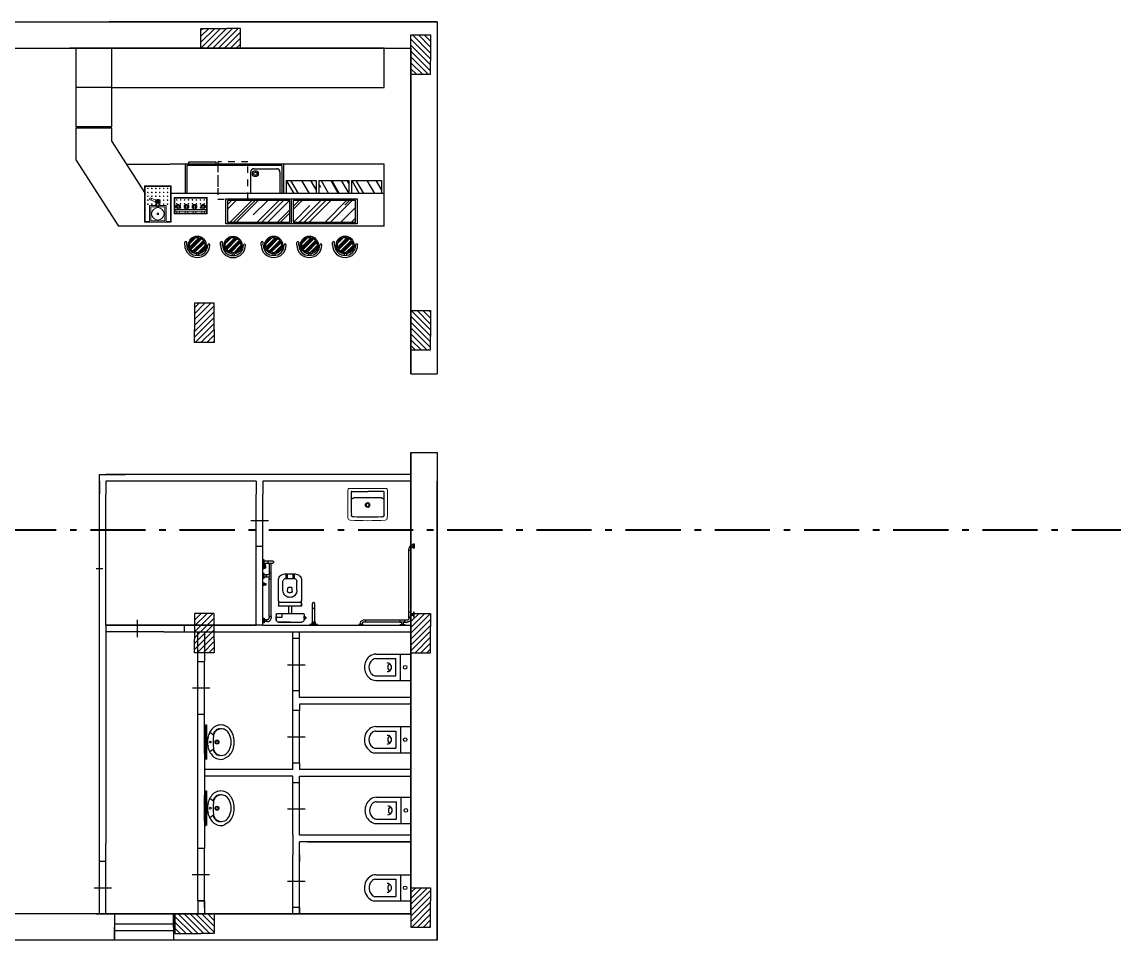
# Model space of a CAD drawing. Header units: millimetres. Extents: x 114 to 1075, y 58 to 426.
# Drawn here: x 560.37 to 577.02, y 200.17 to 214.17 of the extents above; entities that cross this region are included whole.
import ezdxf

# ---------------------------------------------------------------- set-up
doc = ezdxf.new("R2010")
doc.units = ezdxf.units.MM
for name, pattern in [('ACAD_ISO10W100', [18, 12, -3, 0, -3]), ('HIDDEN', [0.375, 0.25, -0.125]), ('R1', [0.1875, 0.125, -0.0625])]:
    doc.linetypes.add(name, pattern=pattern)
doc.layers.add('ARREDI attrezzature - furniture', color=175, linetype='Continuous', lineweight=9)
for name, color, linetype in [('arredii', 80, 'Continuous'), ('infissi', 7, 'Continuous'), ('mura', 7, 'Continuous'), ('pilastri', 1, 'Continuous'), ('quote', 4, 'Continuous'), ('SANITARI', 175, 'Continuous'), ('Travi', 7, 'Continuous')]:
    doc.layers.add(name, color=color, linetype=linetype)

# ---------------------------------------------------------------- blocks, each defined once
blk = doc.blocks.new('pilastro 2')
at = {"layer": 'pilastri'}
h = blk.add_hatch(dxfattribs=at)
h.set_pattern_fill('ANSI31', color=256, scale=0.02)
h.paths.add_polyline_path([(14.581, -0.559), (14.581, -0.359), (14.281, -0.359), (14.281, -0.559), (14.281, -0.959), (14.581, -0.959)])
for p, q in [((14.281, -0.559), (14.281, -0.359)), ((14.281, -0.359), (14.581, -0.359)), ((14.581, -0.359), (14.581, -0.559)), ((14.281, -0.559), (14.281, -0.959)), ((14.581, -0.959), (14.581, -0.559)), ((14.281, -0.959), (14.581, -0.959))]:
    blk.add_line(p, q, dxfattribs=at)
blk = doc.blocks.new('Iryda 1')
at = {"layer": 'SANITARI', "color": 8, "linetype": 'Continuous'}
for p, q in [((-160, 248), (-162, 248)), ((-143, 208), (-143, -208)), ((-162, -248), (-160, -248))]:
    blk.add_line(p, q, dxfattribs=at)
at = {"layer": 'SANITARI', "color": 8, "lineweight": 0}
for points in [[(0, 289, 0.145511), (-24, 300, 0.01175), (-449, 299, 0.483059), (-480, 269, 0.036873), (-480, -269, -0.458328)], [(0, 289), (0, -289, -0.140898), (-24, -300, -0.010456), (-450, -300, -0.460441), (-480, -269, -1.106284)]]:
    blk.add_lwpolyline(points, format="xyb", dxfattribs=at)
at = {"layer": 'SANITARI', "color": 8, "linetype": 'Continuous'}
blk.add_circle((-250, 0), 23, dxfattribs=at)
for centre, radius, start, end in [((3160, 0), 3598, 176.5819, 183.4181), ((-250, 0), 35, 359.8471, 0.1529)]:
    blk.add_arc(centre, radius, start, end, dxfattribs=at)
for points, start_tangent, end_tangent in [([(-405, 248), (-411, 248), (-417, 246), (-421, 243), (-425, 240), (-428, 236), (-430, 230), (-431, 224)], (-0.999818, -0.019087), (-0.062731, -0.99803)), ([(-431, 214), (-431, 218), (-431, 221), (-431, 224)], (0.059689, 0.998217), (0.062344, 0.998055)), ([(-395, 249), (-398, 249), (-402, 249), (-405, 248)], (-0.999846, -0.01756), (-0.999826, -0.018676)), ([(-395, 249), (-276, 250)], (0.999846, 0.017527), (0.999991, 0.004246)), ([(-276, 250), (-190, 250)], (0.999991, 0.004245), (0.999986, -0.005272)), ([(-190, 250), (-154, 250)], (0.999986, -0.005272), (0.999957, -0.009254)), ([(-160, 248), (-160, 247), (-160, 245), (-160, 243)], (0.215102, -0.976592), (0.081396, -0.996682)), ([(-149, 232), (-152, 237), (-156, 240), (-160, 243)], (-0.520148, 0.854076), (-0.836011, 0.548713)), ([(-154, 250), (-150, 250), (-146, 250), (-142, 250)], (0.999957, -0.009248), (0.999943, -0.010658)), ([(-143, 208), (-143, 215), (-144, 221), (-146, 227), (-149, 232)], (0.000017, 1), (-0.520046, 0.854138)), ([(-142, 250), (-141, 250), (-140, 250)], (0.99997, -0.007721), (0.999969, -0.00788)), ([(-140, 250), (-121, 251), (-63, 253)], (0.99823, 0.059464), (0.999905, 0.013806)), ([(-63, 253), (-60, 252), (-58, 252), (-56, 252), (-54, 251), (-53, 250), (-51, 250), (-50, 249), (-49, 249), (-48, 248), (-48, 247), (-47, 247), (-46, 246), (-46, 245), (-45, 245), (-45, 244), (-44, 243), (-44, 242), (-43, 241), (-43, 240), (-43, 239), (-43, 237)], (0.995704, -0.092592), (0.113209, -0.993571)), ([(-43, 237), (-43, 164), (-43, 85), (-43, 0)], (0.000671, -1), (0.000892, -1)), ([(-285, 0), (-284, 8), (-282, 15), (-278, 21), (-272, 27), (-266, 30), (-259, 33), (-251, 34), (-243, 33), (-235, 30), (-228, 26), (-223, 20), (-218, 14), (-216, 7), (-215, 0)], (0, 1), (0.003178, -0.999995)), ([(-285, 0), (-284, -8), (-282, -15), (-278, -21), (-272, -27), (-266, -30), (-259, -33), (-251, -34), (-243, -33), (-235, -30), (-228, -26), (-223, -20), (-218, -14), (-216, -7), (-215, 0)], (0, -1), (0.003178, 0.999995)), ([(-43, -237), (-43, -164), (-43, -85), (-43, 0)], (0.000671, 1), (0.000892, 1)), ([(-431, -214), (-431, -218), (-431, -221), (-431, -224)], (0.059689, -0.998217), (0.062344, -0.998055)), ([(-431, -224), (-430, -230), (-428, -236), (-425, -240), (-421, -243), (-417, -246), (-411, -248), (-405, -248)], (0.062731, -0.99803), (0.999818, -0.019087)), ([(-405, -248), (-402, -249), (-398, -249), (-395, -249)], (0.999826, -0.018676), (0.999846, -0.01756)), ([(-276, -250), (-395, -249)], (-0.999991, 0.004246), (-0.999846, 0.017527)), ([(-190, -250), (-276, -250)], (-0.999986, -0.005272), (-0.999991, 0.004245)), ([(-154, -250), (-190, -250)], (-0.999957, -0.009254), (-0.999986, -0.005272)), ([(-162, -248), (-142, -250)], (0.996621, -0.082141), (0.997505, -0.07059)), ([(-160, -243), (-156, -240), (-152, -237), (-149, -232)], (0.836011, 0.548713), (0.520148, 0.854076)), ([(-160, -243), (-160, -245), (-160, -247), (-160, -248)], (-0.081396, -0.996682), (-0.215102, -0.976592)), ([(-140, -250), (-160, -248)], (-0.997612, 0.069064), (-0.996739, 0.080691)), ([(-142, -250), (-146, -250), (-150, -250), (-154, -250)], (-0.999943, -0.010658), (-0.999957, -0.009248)), ([(-149, -232), (-146, -227), (-144, -221), (-143, -215), (-143, -208)], (0.520046, 0.854138), (-0.000017, 1)), ([(-140, -250), (-141, -250), (-142, -250)], (-0.999969, -0.00788), (-0.99997, -0.007721)), ([(-63, -253), (-82, -252), (-140, -250)], (-0.999905, 0.013806), (-0.99823, 0.059464)), ([(-43, -237), (-43, -239), (-43, -240), (-43, -241), (-44, -242), (-44, -243), (-45, -244), (-45, -245), (-46, -245), (-46, -246), (-47, -247), (-48, -247), (-48, -248), (-49, -249), (-50, -249), (-51, -250), (-53, -250), (-54, -251), (-56, -252), (-58, -252), (-60, -252), (-63, -253)], (-0.113209, -0.993571), (-0.995704, -0.092592))]:
    blk.add_spline(points, degree=3, dxfattribs=dict(at, start_tangent=start_tangent, end_tangent=end_tangent))
blk = doc.blocks.new('ewfw32')
at = {"color": 8}
for p, q in [((13, 36), (0, 36)), ((0, 36), (0, -36)), ((13, -36), (13, 36)), ((61, 15), (14, 15)), ((48, 15), (48, -15)), ((61, 15), (72, 14)), ((72, 14), (82, 12)), ((82, 12), (92, 8)), ((92, 8), (101, 2)), ((101, 2), (108, -5)), ((201, 0), (198, -6)), ((204, 6), (201, 0)), ((209, 11), (204, 6)), ((214, 16), (209, 11)), ((220, 19), (214, 16)), ((226, 22), (220, 19)), ((233, 24), (226, 22)), ((240, 24), (233, 24)), ((234, 24), (582, 24)), ((240, 24), (236, 24)), ((411, 24), (240, 24)), ((411, 24), (251, 24)), ((590, 23), (582, 24)), ((597, 21), (590, 23)), ((604, 18), (597, 21)), ((610, 14), (604, 18)), ((615, 9), (610, 14)), ((620, 2), (615, 9)), ((623, -5), (620, 2)), ((710, 57), (710, 72)), ((710, 72), (826, 72)), ((826, 57), (710, 57)), ((736, 57), (801, 57)), ((736, 48), (736, 57)), ((801, 48), (736, 48)), ((742, 38), (745, 38)), ((742, 29), (742, 38)), ((745, 29), (742, 29)), ((745, 48), (752, 48)), ((745, 17), (745, 48)), ((745, 38), (745, 29)), ((752, 17), (745, 17)), ((752, 48), (752, 17)), ((752, 48), (752, -188)), ((752, 17), (785, 17)), ((755, 17), (755, 48)), ((782, 17), (782, 48)), ((792, 48), (785, 48)), ((785, 48), (785, 17)), ((785, 48), (785, -188)), ((785, 17), (792, 17)), ((792, 17), (792, 48)), ((795, 38), (792, 38)), ((792, 38), (792, 29)), ((792, 29), (795, 29)), ((795, 29), (795, 38)), ((801, 57), (801, 48)), ((826, 72), (826, 57)), ((0, -36), (13, -36)), ((14, -15), (61, -15)), ((61, -15), (66, -16)), ((66, -16), (71, -17)), ((71, -17), (75, -19)), ((75, -19), (80, -22)), ((80, -22), (83, -25)), ((83, -25), (86, -29)), ((86, -29), (88, -33)), ((88, -33), (90, -38)), ((90, -38), (90, -42)), ((90, -64), (90, -42)), ((123, -64), (90, -64)), ((90, -64), (90, -666)), ((108, -5), (115, -13)), ((115, -13), (119, -23)), ((119, -23), (122, -32)), ((122, -32), (123, -42)), ((123, -64), (123, -42)), ((123, -64), (123, -851)), ((198, -6), (196, -13)), ((196, -13), (196, -19)), ((196, -66), (196, -14)), ((196, -19), (196, -16)), ((196, -16), (196, -58)), ((196, -93), (196, -19)), ((196, -50), (290, -50)), ((196, -58), (196, -61)), ((196, -93), (196, -95)), ((196, -95), (196, -96)), ((196, -96), (197, -98)), ((197, -98), (198, -99)), ((198, -99), (199, -100)), ((199, -100), (200, -101)), ((200, -101), (202, -102)), ((202, -102), (203, -103)), ((203, -103), (205, -103)), ((205, -103), (206, -103)), ((615, -102), (206, -103)), ((290, -50), (290, -99)), ((384, -218), (384, -103)), ((432, -218), (432, -103)), ((615, -102), (617, -102)), ((617, -102), (618, -102)), ((618, -102), (620, -102)), ((620, -102), (621, -101)), ((621, -101), (623, -100)), ((625, -12), (623, -5)), ((623, -100), (624, -99)), ((624, -97), (625, -96)), ((624, -99), (624, -97)), ((626, -19), (625, -12)), ((625, -94), (626, -93)), ((625, -96), (625, -94)), ((626, -93), (626, -15)), ((626, -15), (626, -70)), ((635, -15), (626, -15)), ((626, -66), (626, -19)), ((626, -70), (635, -70)), ((635, -70), (635, -15)), ((635, -32), (635, -52)), ((648, -32), (635, -32)), ((635, -52), (648, -52)), ((648, -52), (648, -32)), ((232, -220), (232, -221)), ((233, -220), (232, -220)), ((232, -221), (232, -222)), ((232, -222), (232, -223)), ((232, -304), (232, -223)), ((232, -264), (232, -223)), ((234, -300), (232, -307)), ((232, -304), (232, -614)), ((232, -307), (232, -313)), ((234, -219), (233, -220)), ((234, -218), (234, -219)), ((235, -218), (234, -218)), ((237, -294), (234, -300)), ((236, -218), (235, -218)), ((237, -218), (236, -218)), ((579, -218), (237, -218)), ((241, -288), (237, -294)), ((245, -284), (241, -288)), ((251, -280), (245, -284)), ((257, -277), (251, -280)), ((264, -275), (257, -277)), ((270, -275), (264, -275)), ((546, -275), (270, -275)), ((553, -275), (546, -275)), ((559, -277), (553, -275)), ((565, -280), (559, -277)), ((571, -284), (565, -280)), ((576, -288), (571, -284)), ((580, -294), (576, -288)), ((580, -218), (579, -218)), ((581, -218), (580, -218)), ((582, -300), (580, -294)), ((582, -218), (581, -218)), ((583, -219), (582, -218)), ((584, -307), (582, -300)), ((583, -220), (583, -219)), ((584, -220), (583, -220)), ((584, -221), (584, -220)), ((585, -222), (584, -221)), ((585, -313), (584, -307)), ((585, -223), (585, -222)), ((585, -223), (585, -304)), ((585, -264), (585, -223)), ((585, -614), (585, -304)), ((752, -188), (752, -259)), ((752, -188), (785, -188)), ((752, -262), (752, -259)), ((753, -265), (752, -262)), ((754, -267), (753, -265)), ((756, -270), (754, -267)), ((758, -272), (756, -270)), ((760, -273), (758, -272)), ((763, -275), (760, -273)), ((765, -275), (763, -275)), ((768, -275), (765, -275)), ((771, -275), (768, -275)), ((774, -275), (771, -275)), ((776, -273), (774, -275)), ((779, -272), (776, -273)), ((781, -270), (779, -272)), ((782, -267), (781, -270)), ((784, -265), (782, -267)), ((785, -259), (784, -262)), ((784, -262), (784, -265)), ((785, -188), (785, -259)), ((303, -441), (302, -459)), ((302, -459), (302, -595)), ((308, -423), (303, -441)), ((316, -406), (308, -423)), ((327, -391), (316, -406)), ((340, -378), (327, -391)), ((355, -367), (340, -378)), ((372, -359), (355, -367)), ((390, -355), (372, -359)), ((374, -442), (373, -445)), ((373, -445), (373, -448)), ((373, -448), (377, -492)), ((373, -448), (373, -448)), ((375, -439), (374, -442)), ((376, -436), (375, -439)), ((378, -433), (376, -436)), ((377, -492), (377, -495)), ((377, -495), (378, -498)), ((381, -431), (378, -433)), ((378, -498), (380, -501)), ((383, -430), (381, -431)), ((386, -428), (383, -430)), ((389, -428), (386, -428)), ((392, -427), (389, -428)), ((408, -353), (390, -355)), ((392, -427), (424, -427)), ((427, -355), (408, -353)), ((424, -427), (424, -427)), ((427, -428), (424, -427)), ((445, -359), (427, -355)), ((430, -428), (427, -428)), ((433, -430), (430, -428)), ((436, -431), (433, -430)), ((438, -433), (436, -431)), ((437, -501), (438, -498)), ((440, -436), (438, -433)), ((438, -498), (439, -495)), ((439, -495), (440, -492)), ((442, -439), (440, -436)), ((443, -448), (440, -492)), ((440, -492), (440, -492)), ((443, -442), (442, -439)), ((443, -445), (443, -442)), ((443, -448), (443, -445)), ((461, -367), (445, -359)), ((477, -378), (461, -367)), ((490, -391), (477, -378)), ((500, -406), (490, -391)), ((508, -423), (500, -406)), ((513, -441), (508, -423)), ((515, -459), (513, -441)), ((515, -459), (515, -595)), ((0, -533), (0, -576)), ((14, -533), (0, -533)), ((0, -576), (14, -576)), ((0, -647), (13, -647)), ((0, -718), (0, -647)), ((0, -647), (13, -647)), ((13, -647), (13, -718)), ((13, -666), (90, -666)), ((14, -576), (14, -533)), ((14, -541), (14, -567)), ((38, -541), (14, -541)), ((14, -567), (38, -567)), ((38, -567), (38, -541)), ((48, -699), (48, -666)), ((90, -638), (123, -638)), ((90, -666), (102, -678)), ((123, -622), (123, -878)), ((123, -639), (123, -726)), ((232, -614), (233, -631)), ((233, -631), (237, -647)), ((237, -647), (244, -663)), ((244, -663), (254, -677)), ((302, -595), (302, -603)), ((302, -603), (305, -611)), ((305, -611), (308, -619)), ((308, -619), (313, -626)), ((313, -626), (319, -632)), ((319, -632), (326, -637)), ((326, -637), (334, -640)), ((334, -640), (342, -643)), ((342, -643), (350, -643)), ((345, -643), (471, -643)), ((345, -711), (345, -643)), ((365, -711), (365, -643)), ((380, -501), (382, -504)), ((382, -504), (384, -506)), ((384, -506), (387, -507)), ((387, -507), (390, -509)), ((390, -509), (393, -510)), ((393, -510), (396, -510)), ((396, -510), (396, -510)), ((396, -510), (420, -510)), ((420, -510), (424, -510)), ((424, -510), (427, -509)), ((427, -509), (430, -507)), ((430, -507), (432, -506)), ((432, -506), (435, -504)), ((435, -504), (437, -501)), ((452, -711), (452, -643)), ((466, -643), (475, -643)), ((471, -711), (471, -643)), ((475, -643), (483, -640)), ((483, -640), (490, -637)), ((490, -637), (497, -632)), ((497, -632), (503, -626)), ((503, -626), (508, -619)), ((508, -619), (512, -611)), ((512, -611), (514, -603)), ((514, -603), (515, -595)), ((562, -677), (572, -663)), ((572, -663), (579, -647)), ((579, -647), (583, -631)), ((583, -631), (585, -614)), ((0, -718), (13, -718)), ((13, -718), (0, -718)), ((0, -788), (0, -846)), ((17, -788), (0, -788)), ((90, -699), (13, -699)), ((17, -846), (17, -788)), ((17, -798), (17, -836)), ((33, -798), (17, -798)), ((33, -836), (33, -798)), ((90, -699), (102, -687)), ((90, -878), (90, -699)), ((90, -727), (123, -727)), ((254, -677), (266, -688)), ((266, -688), (280, -698)), ((280, -698), (295, -705)), ((295, -705), (311, -710)), ((311, -710), (328, -711)), ((328, -711), (488, -711)), ((488, -711), (505, -710)), ((505, -710), (521, -705)), ((521, -705), (536, -698)), ((536, -698), (550, -688)), ((550, -688), (562, -677)), ((0, -846), (17, -846)), ((0, -929), (0, -857)), ((0, -857), (13, -857)), ((13, -929), (0, -929)), ((13, -857), (13, -929)), ((146, -908), (13, -908)), ((14, -878), (146, -878)), ((17, -836), (33, -836)), ((22, -836), (22, -871)), ((30, -836), (22, -836)), ((22, -871), (30, -871)), ((30, -871), (30, -836)), ((71, -908), (71, -878))]:
    blk.add_line(p, q, dxfattribs=at)
blk.add_arc((146, -893, 0), 15.3, 270.0003, 90.0003, dxfattribs=at)
blk = doc.blocks.new('df343')
at = {"color": 8}
for p, q in [((35, 0), (-35, 0)), ((35, -11), (35, 0)), ((-597, 0), (-666, 0)), ((-666, 0), (-597, 0)), ((-666, -11), (-666, 0)), ((-597, -11), (-666, -11)), ((-646, -23), (-646, -11)), ((-645, -32), (-646, -23)), ((-643, -42), (-645, -32)), ((-639, -51), (-643, -42)), ((-633, -59), (-639, -51)), ((-626, -65), (-633, -59)), ((-618, -71), (-626, -65)), ((-610, -75), (-618, -71)), ((-617, -11), (-617, -23)), ((-616, -27), (-617, -23)), ((-615, -32), (-616, -27)), ((-613, -36), (-615, -32)), ((-611, -40), (-613, -36)), ((-607, -43), (-611, -40)), ((-600, -78), (-610, -75)), ((-604, -45), (-607, -43)), ((-599, -47), (-604, -45)), ((-591, -78), (-600, -78)), ((-595, -48), (-599, -47)), ((-597, 0), (-597, -11)), ((-591, -49), (-595, -48)), ((-570, -49), (-591, -49)), ((-570, -78), (-591, -78)), ((-39, -49), (-570, -49)), ((-39, -78), (-570, -78)), ((-557, -49), (-557, -78)), ((-39, -49), (-15, -49)), ((-39, -78), (-39, -49)), ((72, -78, 0), (-39, -78)), ((-35, 0), (-35, -11)), ((-35, -11), (35, -11)), ((-15, -49), (-15, -11)), ((-15, -49), (-4, -59)), ((15, -49), (4, -59)), ((15, -11), (15, -49)), ((15, -49), (39, -49)), ((39, -49), (72, -49)), ((39, -78), (39, -49)), ((39, -49), (39, -78)), ((39, -78), (39, -49)), ((100, -107, 0), (100, -204)), ((100, -125), (130, -125)), ((130, -125), (100, -125)), ((100, -125), (130, -125)), ((130, -150), (119, -160)), ((130, -125), (130, -107)), ((130, -150), (130, -125)), ((168, -150), (130, -150)), ((168, -131), (179, -131)), ((168, -200), (168, -131)), ((179, -131), (179, -200)), ((100, -204), (100, -1147)), ((100, -204), (130, -204)), ((130, -179), (119, -169)), ((130, -179), (168, -179)), ((130, -204), (130, -179)), ((130, -204), (130, -1147)), ((179, -200), (168, -200)), ((100, -1147), (100, -1168)), ((100, -1147), (130, -1147)), ((129, -1147), (129, -1168)), ((101, -1177), (100, -1168)), ((103, -1187), (101, -1177)), ((108, -1196), (103, -1187)), ((113, -1204), (108, -1196)), ((120, -1210), (113, -1204)), ((128, -1216), (120, -1210)), ((136, -1220), (127, -1216)), ((129, -1172), (129, -1168)), ((131, -1177), (129, -1172)), ((133, -1181), (131, -1177)), ((135, -1185), (133, -1181)), ((138, -1188), (135, -1185)), ((145, -1223), (136, -1220)), ((142, -1190), (138, -1188)), ((146, -1192), (142, -1190)), ((155, -1223), (145, -1223)), ((151, -1193), (146, -1192)), ((155, -1194), (151, -1193)), ((166, -1194), (155, -1194)), ((155, -1223), (166, -1223)), ((178, -1174), (166, -1174)), ((166, -1174), (166, -1243)), ((166, -1243), (178, -1243)), ((178, -1174), (178, -1243)), ((178, -1243), (178, -1174))]:
    blk.add_line(p, q, dxfattribs=at)
for radius in [58.1, 28.4]:
    blk.add_arc((72, -107, 0), radius, 0.0003, 90.0003, dxfattribs=at)
blk = doc.blocks.new('Distributore Birra')
at = {"layer": 'ARREDI attrezzature - furniture'}
for p, q in [((-0.202, -0.55), (-0.202, 0)), ((-0.202, 0), (0.202, 0)), ((-0.127, 0.001), (-0.127, -0.25)), ((0.127, 0.001), (0.127, -0.25)), ((0.202, -0.55), (0.202, 0)), ((-0.192, -0.01), (-0.127, -0.01)), ((-0.192, -0.54), (-0.192, -0.01)), ((-0.107, -0.02), (-0.107, -0.23)), ((-0.107, -0.02), (0.107, -0.02)), ((0.107, -0.02), (0.107, -0.23)), ((0.127, -0.01), (0.192, -0.01)), ((0.192, -0.54), (0.192, -0.01)), ((-0.127, -0.25), (-0.014, -0.25)), ((-0.117, -0.338), (-0.048, -0.311)), ((-0.107, -0.23), (0.107, -0.23)), ((-0.034, -0.313), (-0.034, -0.299)), ((-0.034, -0.299), (-0.02, -0.299)), ((-0.031, -0.316), (-0.002, -0.306)), ((-0.028, -0.325), (0.002, -0.315)), ((-0.028, -0.326), (-0.02, -0.326)), ((-0.02, -0.312), (-0.02, -0.29)), ((0.02, -0.29), (-0.02, -0.29)), ((-0.02, -0.33), (-0.02, -0.323)), ((0.02, -0.33), (-0.02, -0.33)), ((-0.014, -0.29), (-0.014, -0.24)), ((-0.014, -0.24), (0.013, -0.24)), ((-0.014, -0.344), (-0.014, -0.33)), ((0.013, -0.29), (0.013, -0.24)), ((0.013, -0.25), (0.127, -0.25)), ((0.013, -0.344), (0.013, -0.33)), ((0.02, -0.33), (0.02, -0.29)), ((0.035, -0.299), (0.02, -0.299)), ((0.035, -0.326), (0.02, -0.326)), ((0.035, -0.326), (0.035, -0.299)), ((-0.107, -0.366), (-0.037, -0.339)), ((0.013, -0.344), (-0.014, -0.344)), ((-0.202, -0.55), (0.202, -0.55)), ((-0.192, -0.54), (0.192, -0.54))]:
    blk.add_line(p, q, dxfattribs=at)
for centre, radius in [((0, -0.125), 0.095), ((0, -0.125), 0.0122), ((-0.151, -0.273), 0.005), ((-0.151, -0.333), 0.005), ((-0.091, -0.273), 0.005), ((-0.031, -0.273), 0.005), ((0.029, -0.273), 0.005), ((0.029, -0.333), 0.005), ((0.089, -0.273), 0.005), ((0.089, -0.333), 0.005), ((0.149, -0.273), 0.005), ((0.149, -0.333), 0.005), ((-0.151, -0.393), 0.005), ((-0.151, -0.453), 0.005), ((-0.112, -0.352), 0.015), ((-0.091, -0.393), 0.005), ((-0.091, -0.453), 0.005), ((-0.031, -0.393), 0.005), ((-0.031, -0.453), 0.005), ((0.029, -0.393), 0.005), ((0.029, -0.453), 0.005), ((0.089, -0.393), 0.005), ((0.089, -0.453), 0.005), ((0.149, -0.393), 0.005), ((0.149, -0.453), 0.005), ((-0.151, -0.513), 0.005), ((-0.091, -0.513), 0.005), ((-0.031, -0.513), 0.005), ((0.029, -0.513), 0.005), ((0.089, -0.513), 0.005), ((0.149, -0.513), 0.005)]:
    blk.add_circle(centre, radius, dxfattribs=at)
for centre, radius, start, end in [((-0.043, -0.325), 0.015, 290.1118, 110.1118), ((0, -0.31), 0.0155, 219.2138, 181.6005), ((0, -0.31), 0.00501, 294.1489, 110.4161)]:
    blk.add_arc(centre, radius, start, end, dxfattribs=at)
blk = doc.blocks.new('Distributore bevande fresche')
at = {"layer": 'ARREDI attrezzature - furniture'}
for p, q in [((-0.251, 0), (-0.251, -0.03)), ((-0.251, 0), (0.251, 0)), ((0.251, 0), (0.251, -0.03)), ((-0.251, -0.25), (-0.251, 0)), ((-0.241, -0.01), (0.241, -0.01)), ((-0.241, -0.24), (-0.241, -0.01)), ((-0.236, -0.04), (-0.236, -0.07)), ((-0.236, -0.04), (0.237, -0.04)), ((-0.236, -0.07), (0.237, -0.07)), ((-0.223, -0.126), (-0.223, -0.099)), ((-0.223, -0.099), (-0.208, -0.099)), ((-0.223, -0.126), (-0.208, -0.126)), ((-0.21, -0.01), (-0.21, -0.04)), ((-0.208, -0.13), (-0.208, -0.09)), ((-0.168, -0.09), (-0.208, -0.09)), ((-0.168, -0.13), (-0.208, -0.13)), ((-0.203, -0.09), (-0.203, -0.07)), ((-0.203, -0.144), (-0.203, -0.13)), ((-0.176, -0.144), (-0.203, -0.144)), ((-0.176, -0.09), (-0.176, -0.07)), ((-0.176, -0.144), (-0.176, -0.13)), ((-0.17, -0.01), (-0.17, -0.04)), ((-0.168, -0.13), (-0.168, -0.09)), ((-0.154, -0.099), (-0.168, -0.099)), ((-0.154, -0.126), (-0.168, -0.126)), ((-0.154, -0.126), (-0.154, -0.099)), ((-0.097, -0.126), (-0.097, -0.099)), ((-0.097, -0.099), (-0.083, -0.099)), ((-0.097, -0.126), (-0.083, -0.126)), ((-0.083, -0.01), (-0.083, -0.04)), ((-0.083, -0.13), (-0.083, -0.09)), ((-0.043, -0.09), (-0.083, -0.09)), ((-0.043, -0.13), (-0.083, -0.13)), ((-0.077, -0.09), (-0.077, -0.07)), ((-0.077, -0.144), (-0.077, -0.13)), ((-0.05, -0.144), (-0.077, -0.144)), ((-0.05, -0.09), (-0.05, -0.07)), ((-0.05, -0.144), (-0.05, -0.13)), ((-0.043, -0.01), (-0.043, -0.04)), ((-0.043, -0.13), (-0.043, -0.09)), ((-0.028, -0.099), (-0.043, -0.099)), ((-0.028, -0.126), (-0.043, -0.126)), ((-0.028, -0.126), (-0.028, -0.099)), ((0.026, -0.099), (0.04, -0.099)), ((0.026, -0.126), (0.026, -0.099)), ((0.026, -0.126), (0.04, -0.126)), ((0.04, -0.01), (0.04, -0.04)), ((0.08, -0.09), (0.04, -0.09)), ((0.04, -0.13), (0.04, -0.09)), ((0.08, -0.13), (0.04, -0.13)), ((0.046, -0.09), (0.046, -0.07)), ((0.046, -0.144), (0.046, -0.13)), ((0.073, -0.144), (0.046, -0.144)), ((0.073, -0.09), (0.073, -0.07)), ((0.073, -0.144), (0.073, -0.13)), ((0.08, -0.01), (0.08, -0.04)), ((0.08, -0.13), (0.08, -0.09)), ((0.095, -0.099), (0.08, -0.099)), ((0.095, -0.126), (0.08, -0.126)), ((0.095, -0.126), (0.095, -0.099)), ((0.159, -0.099), (0.174, -0.099)), ((0.159, -0.126), (0.159, -0.099)), ((0.159, -0.126), (0.174, -0.126)), ((0.171, -0.01), (0.171, -0.04)), ((0.213, -0.09), (0.174, -0.09)), ((0.174, -0.13), (0.174, -0.09)), ((0.213, -0.13), (0.174, -0.13)), ((0.179, -0.09), (0.179, -0.07)), ((0.179, -0.144), (0.179, -0.13)), ((0.206, -0.144), (0.179, -0.144)), ((0.206, -0.09), (0.206, -0.07)), ((0.206, -0.144), (0.206, -0.13)), ((0.211, -0.01), (0.211, -0.04)), ((0.213, -0.13), (0.213, -0.09)), ((0.228, -0.099), (0.213, -0.099)), ((0.228, -0.126), (0.213, -0.126)), ((0.228, -0.126), (0.228, -0.099)), ((0.237, -0.04), (0.237, -0.07)), ((0.241, -0.24), (0.241, -0.01)), ((0.251, -0.25), (0.251, 0)), ((-0.251, -0.25), (0.251, -0.25)), ((-0.241, -0.24), (0.241, -0.24))]:
    blk.add_line(p, q, dxfattribs=at)
for centre, radius in [((-0.211, -0.153), 0.005), ((-0.189, -0.11), 0.0155), ((-0.151, -0.093), 0.005), ((-0.151, -0.153), 0.005), ((-0.091, -0.093), 0.005), ((-0.091, -0.153), 0.005), ((-0.063, -0.11), 0.0155), ((-0.031, -0.093), 0.005), ((-0.031, -0.153), 0.005), ((0.029, -0.093), 0.005), ((0.029, -0.153), 0.005), ((0.06, -0.11), 0.0155), ((0.089, -0.093), 0.005), ((0.089, -0.153), 0.005), ((0.149, -0.093), 0.005), ((0.149, -0.153), 0.005), ((0.193, -0.11), 0.0155), ((0.209, -0.153), 0.005), ((-0.211, -0.213), 0.005), ((-0.151, -0.213), 0.005), ((-0.091, -0.213), 0.005), ((-0.031, -0.213), 0.005), ((0.029, -0.213), 0.005), ((0.089, -0.213), 0.005), ((0.149, -0.213), 0.005), ((0.209, -0.213), 0.005)]:
    blk.add_circle(centre, radius, dxfattribs=at)

msp = doc.modelspace()

# ---------------------------------------------------------------- hatches: boundary and pattern name
at = {"layer": 'arredii'}
h = msp.add_hatch(dxfattribs=at)
h.set_pattern_fill('AR-RROOF', color=256, scale=0.01, angle=405, style=0)
h.set_pattern_definition([(45, (382.7066, 514.43987), (0.21552615, 0.5747364), [3.81, -0.508, 1.27, -0.254]), (45, (382.85567, 514.76855), (-0.41847994, 0.0592697), [0.762, -0.08382, 1.524, -0.1905]), (45, (382.64374, 514.68234), (0.813611205, 1.05428207), [2.032, -0.3556, 1.016, -0.254])])
h.paths.add_polyline_path([(564.506, 211.445), (564.506, 211.115), (565.456, 211.115), (565.456, 211.445)])
h.paths.add_polyline_path([(563.506, 211.445), (563.506, 211.115), (564.456, 211.115), (564.456, 211.445)])
h = msp.add_hatch(dxfattribs=at)
h.set_pattern_fill('ANSI34', color=256, scale=0.1, angle=360, style=0)
h.set_pattern_definition([(45, (-1144699.007556, 474265.15182), (-0.053033008589, 0.053033008589), []), (45, (-1144698.98988, 474265.15182), (-0.053033008589, 0.053033008589), []), (45, (-1144698.9722, 474265.15182), (-0.053033008589, 0.053033008589), []), (45, (-1144698.95452, 474265.15182), (-0.053033008589, 0.053033008589), [])])
h.paths.add_polyline_path([(563.044, 210.649, 1), (563.044, 210.882, 1)])
h = msp.add_hatch(dxfattribs=at)
h.set_pattern_fill('ANSI34', color=256, scale=0.1, angle=360, style=0)
h.set_pattern_definition([(45, (-1144698.462806, 474265.150635), (-0.053033008589, 0.053033008589), []), (45, (-1144698.44513, 474265.150635), (-0.053033008589, 0.053033008589), []), (45, (-1144698.42745, 474265.150635), (-0.053033008589, 0.053033008589), []), (45, (-1144698.40977, 474265.150635), (-0.053033008589, 0.053033008589), [])])
h.paths.add_polyline_path([(563.589, 210.648, 1), (563.589, 210.881, 1)])
h = msp.add_hatch(dxfattribs=at)
h.set_pattern_fill('ANSI34', color=256, scale=0.1, angle=360, style=0)
h.set_pattern_definition([(45, (-1144697.84301, 474265.15182), (-0.053033008589, 0.053033008589), []), (45, (-1144697.82533, 474265.15182), (-0.053033008589, 0.053033008589), []), (45, (-1144697.807656, 474265.15182), (-0.053033008589, 0.053033008589), []), (45, (-1144697.78998, 474265.15182), (-0.053033008589, 0.053033008589), [])])
h.paths.add_polyline_path([(564.209, 210.649, 1), (564.209, 210.882, 1)])
h = msp.add_hatch(dxfattribs=at)
h.set_pattern_fill('ANSI34', color=256, scale=0.1, angle=360, style=0)
h.set_pattern_definition([(45, (-1144697.29826, 474265.15182), (-0.053033008589, 0.053033008589), []), (45, (-1144697.280584, 474265.15182), (-0.053033008589, 0.053033008589), []), (45, (-1144697.26291, 474265.15182), (-0.053033008589, 0.053033008589), []), (45, (-1144697.24523, 474265.15182), (-0.053033008589, 0.053033008589), [])])
h.paths.add_polyline_path([(564.753, 210.649, 1), (564.753, 210.882, 1)])
h = msp.add_hatch(dxfattribs=at)
h.set_pattern_fill('ANSI34', color=256, scale=0.1, angle=360, style=0)
h.set_pattern_definition([(45, (-1144696.75351, 474265.15182), (-0.053033008589, 0.053033008589), []), (45, (-1144696.735835, 474265.15182), (-0.053033008589, 0.053033008589), []), (45, (-1144696.71816, 474265.15182), (-0.053033008589, 0.053033008589), []), (45, (-1144696.70048, 474265.15182), (-0.053033008589, 0.053033008589), [])])
h.paths.add_polyline_path([(565.298, 210.649, 1), (565.298, 210.882, 1)])

# ---------------------------------------------------------------- linework, layer by layer
for p, q in [((566.302, 208.818), (566.302, 209.668)), ((566.302, 207.218), (566.302, 207.604)), ((562.852, 204.868), (566.302, 204.868)), ((564.502, 204.968), (566.302, 204.968)), ((564.602, 204.868), (566.302, 204.868)), ((564.602, 204.768), (564.502, 204.768)), ((564.602, 203.968), (564.502, 203.968)), ((566.302, 203.868), (564.602, 203.868)), ((564.602, 203.668), (564.502, 203.668)), ((566.302, 203.768), (564.602, 203.768)), ((564.602, 202.868), (564.502, 202.868)), ((566.302, 202.468), (566.302, 202.968)), ((564.502, 202.768), (563.152, 202.768)), ((564.602, 202.568), (564.502, 202.568)), ((564.602, 202.568), (564.502, 202.568)), ((566.302, 201.368), (566.302, 201.868)), ((566.302, 201.768), (564.602, 201.768)), ((561.652, 201.368), (561.552, 201.368)), ((564.602, 200.668), (564.502, 200.668)), ((566.302, 200.568), (566.302, 200.768)), ((561.502, 200.568), (566.302, 200.568)), ((561.652, 200.568), (561.552, 200.568)), ((564.502, 200.568), (562.902, 200.568)), ((564.602, 200.568), (564.502, 200.568))]:
    msp.add_line(p, q)
at = {"color": 8}
for p, q in [((563.943, 206.168), (563.943, 206.968)), ((564.043, 206.168), (564.043, 206.968)), ((563.863, 206.568), (564.129, 206.568)), ((562.135, 204.789), (562.135, 205.054)), ((562.535, 204.968), (561.735, 204.968)), ((562.535, 204.868), (561.735, 204.868)), ((562.652, 204.968), (561.852, 204.968)), ((564.502, 203.968), (564.502, 204.768)), ((564.602, 203.968), (564.602, 204.768)), ((563.052, 203.615), (563.052, 204.415)), ((563.152, 203.615), (563.152, 204.415)), ((564.422, 204.368), (564.687, 204.368)), ((562.972, 204.015), (563.237, 204.015)), ((564.502, 202.868), (564.502, 203.668)), ((564.602, 202.868), (564.602, 203.668)), ((564.422, 203.268), (564.687, 203.268)), ((564.502, 201.768), (564.502, 202.568)), ((564.602, 201.768), (564.602, 202.568)), ((564.602, 201.768), (564.602, 202.468)), ((566.302, 202.468), (566.302, 201.868)), ((564.422, 202.168), (564.687, 202.168)), ((563.052, 200.768), (563.052, 201.568)), ((563.152, 200.768), (563.152, 201.568)), ((561.552, 200.568), (561.552, 201.368)), ((561.652, 200.568), (561.652, 201.368)), ((564.502, 200.668), (564.502, 201.468)), ((564.502, 200.568), (564.502, 201.368)), ((564.602, 200.668), (564.602, 201.468)), ((564.602, 200.568), (564.602, 201.368)), ((566.302, 201.368), (566.302, 200.768)), ((562.967, 201.168), (563.233, 201.168)), ((564.422, 201.068), (564.687, 201.068)), ((561.472, 200.968), (561.737, 200.968))]:
    msp.add_line(p, q, dxfattribs=at)
at = {"color": 255}
for p, q in [((561.852, 204.968), (561.652, 204.968)), ((562.852, 204.968), (562.652, 204.968))]:
    msp.add_line(p, q, dxfattribs=at)
at = {"linetype": 'ByBlock', "ltscale": 0.3}
for p, q in [((562.902, 200.568), (564.502, 200.568)), ((564.602, 200.568), (566.302, 200.568))]:
    msp.add_line(p, q, dxfattribs=at)
at = {"layer": 'ARREDI attrezzature - furniture'}
for p, q in [((563.174, 203.451), (563.187, 203.451)), ((563.174, 203.388), (563.174, 203.406)), ((563.174, 202.443), (563.187, 202.443)), ((563.174, 202.38), (563.174, 202.398))]:
    msp.add_line(p, q, dxfattribs=at)
at = {"layer": 'arredii'}
for p, q in [((565.893, 213.768), (561.157, 213.768)), ((561.192, 213.768), (561.192, 213.168)), ((561.742, 213.168), (561.742, 213.768)), ((565.893, 213.168), (565.893, 213.768)), ((561.192, 213.168), (561.192, 212.568)), ((561.742, 213.168), (561.192, 213.168)), ((561.742, 212.568), (561.742, 213.168)), ((561.742, 213.168), (565.893, 213.168)), ((561.742, 212.568), (561.192, 212.568)), ((561.742, 212.548), (561.192, 212.548)), ((561.192, 212.548), (561.192, 212.065)), ((561.742, 212.342), (561.742, 212.548)), ((561.742, 212.342), (562.241, 211.565)), ((561.192, 212.065), (561.843, 211.051)), ((561.961, 212.001), (562.628, 212.001)), ((565.893, 212.001), (562.628, 212.001)), ((562.861, 212.001), (562.861, 211.551)), ((564.36, 212.001), (564.36, 211.551)), ((565.893, 211.551), (565.893, 212.001)), ((564.335, 211.976), (562.886, 211.976)), ((562.886, 211.976), (562.886, 211.551)), ((563.855, 211.879), (563.855, 211.551)), ((563.905, 211.929), (564.255, 211.929)), ((564.305, 211.879), (564.305, 211.551)), ((564.335, 211.976), (564.335, 211.551)), ((564.4, 211.751), (564.858, 211.751)), ((564.4, 211.751), (564.4, 211.551)), ((564.402, 211.751), (564.518, 211.551)), ((564.464, 211.751), (564.58, 211.551)), ((564.467, 211.751), (564.582, 211.551)), ((564.633, 211.751), (564.749, 211.551)), ((564.772, 211.751), (564.858, 211.601)), ((564.828, 211.662), (564.858, 211.609)), ((564.858, 211.751), (564.858, 211.551)), ((564.898, 211.751), (564.898, 211.551)), ((564.898, 211.751), (565.356, 211.751)), ((564.898, 211.692), (564.923, 211.648)), ((564.931, 211.751), (565.046, 211.551)), ((565.079, 211.751), (565.194, 211.551)), ((565.086, 211.751), (565.201, 211.551)), ((565.095, 211.751), (565.21, 211.551)), ((565.24, 211.751), (565.356, 211.55)), ((565.326, 211.751), (565.356, 211.698)), ((565.356, 211.751), (565.356, 211.551)), ((565.396, 211.751), (565.855, 211.751)), ((565.396, 211.751), (565.396, 211.551)), ((565.399, 211.751), (565.514, 211.551)), ((565.461, 211.751), (565.577, 211.551)), ((565.463, 211.751), (565.579, 211.551)), ((565.63, 211.751), (565.745, 211.551)), ((565.768, 211.751), (565.855, 211.601)), ((565.855, 211.751), (565.855, 211.551)), ((565.893, 211.551), (562.646, 211.551)), ((565.893, 211.051), (565.893, 211.551)), ((564.481, 211.09), (564.481, 211.47)), ((565.893, 211.051), (561.843, 211.051)), ((562.853, 210.766), (562.853, 210.806)), ((562.884, 210.766), (562.884, 210.806)), ((563.398, 210.765), (563.398, 210.805)), ((563.429, 210.765), (563.429, 210.805)), ((564.017, 210.766), (564.017, 210.806)), ((564.049, 210.766), (564.049, 210.806)), ((564.562, 210.766), (564.562, 210.806)), ((564.593, 210.766), (564.593, 210.806)), ((565.107, 210.766), (565.107, 210.806)), ((565.138, 210.766), (565.138, 210.806)), ((563.032, 210.63), (563.032, 210.606)), ((563.063, 210.631), (563.063, 210.607)), ((563.577, 210.629), (563.577, 210.605)), ((563.608, 210.63), (563.608, 210.606)), ((564.197, 210.63), (564.197, 210.606)), ((564.228, 210.631), (564.228, 210.607)), ((564.742, 210.63), (564.742, 210.606)), ((564.773, 210.631), (564.773, 210.607)), ((565.286, 210.63), (565.286, 210.606)), ((565.317, 210.631), (565.317, 210.607)), ((565.765, 204.529), (566.292, 204.529)), ((566.141, 204.129), (566.141, 204.529)), ((565.765, 204.46), (566.072, 204.46)), ((566.072, 204.198), (566.072, 204.46)), ((565.765, 204.198), (566.072, 204.198)), ((565.765, 204.129), (566.292, 204.129)), ((563.174, 203.406), (563.152, 203.406)), ((563.174, 203.388), (563.152, 203.388)), ((563.174, 202.924), (563.174, 203.451)), ((563.187, 203.451), (563.187, 202.924)), ((563.291, 203.293), (563.234, 203.335)), ((565.765, 203.425), (566.292, 203.425)), ((565.765, 203.356), (566.072, 203.356)), ((566.072, 203.356), (566.072, 203.094)), ((566.141, 203.425), (566.141, 203.025)), ((563.294, 203.312), (563.293, 203.312)), ((563.291, 203.082), (563.234, 203.04)), ((563.294, 203.064), (563.293, 203.063)), ((565.727, 203.025), (566.292, 203.025)), ((565.765, 203.094), (566.072, 203.094)), ((563.174, 202.398), (563.152, 202.398)), ((563.174, 202.38), (563.152, 202.38)), ((563.152, 201.98), (563.152, 202.38)), ((563.174, 201.917), (563.174, 202.443)), ((563.187, 202.443), (563.187, 201.917)), ((565.775, 202.346), (566.302, 202.346)), ((566.151, 201.946), (566.151, 202.346)), ((563.291, 202.286), (563.234, 202.328)), ((563.294, 202.304), (563.293, 202.304)), ((565.775, 202.277), (566.082, 202.277)), ((566.082, 202.015), (566.082, 202.277)), ((563.291, 202.074), (563.234, 202.032)), ((563.294, 202.056), (563.293, 202.056)), ((565.775, 202.015), (566.082, 202.015)), ((565.775, 201.946), (566.302, 201.946)), ((565.765, 201.166), (566.292, 201.166)), ((566.141, 201.166), (566.141, 200.766)), ((565.765, 201.097), (566.072, 201.097)), ((566.072, 201.097), (566.072, 200.835)), ((565.742, 200.835), (566.072, 200.835)), ((565.727, 200.766), (566.292, 200.766))]:
    msp.add_line(p, q, dxfattribs=at)
at = {"layer": 'arredii', "linetype": 'R1'}
msp.add_line((563.356, 212.001), (563.356, 211.551), dxfattribs=at)
at = {"layer": 'arredii'}
for points in [[(563.331, 212.028), (562.911, 212.028), (562.911, 212.001), (563.331, 212.001)], [(565.481, 211.47), (565.481, 211.09), (563.481, 211.09), (563.481, 211.47)], [(564.456, 211.445), (563.506, 211.445), (563.506, 211.115), (564.456, 211.115)], [(565.456, 211.445), (564.506, 211.445), (564.506, 211.115), (565.456, 211.115)]]:
    msp.add_lwpolyline(points, close=True, dxfattribs=at)
at = {"layer": 'arredii', "linetype": 'HIDDEN', "ltscale": 0.01}
msp.add_lwpolyline([(563.816, 212.033), (563.356, 212.033), (563.356, 211.465), (563.816, 211.465)], close=True, dxfattribs=at)
at = {"layer": 'arredii'}
for centre, radius in [((563.93, 211.854), 0.045), ((563.93, 211.854), 0.025), ((563.044, 210.766), 0.136), ((563.044, 210.766), 0.117), ((563.589, 210.765), 0.136), ((563.589, 210.765), 0.117), ((564.209, 210.766), 0.136), ((564.209, 210.766), 0.117), ((564.753, 210.766), 0.136), ((564.753, 210.766), 0.117), ((565.298, 210.766), 0.136), ((565.298, 210.766), 0.117), ((566.214, 204.329), 0.0271), ((563.243, 203.188), 0.0135), ((563.345, 203.188), 0.0297), ((563.345, 203.188), 0.0207), ((566.214, 203.225), 0.0271), ((563.243, 202.18), 0.0135), ((563.345, 202.18), 0.0297), ((563.345, 202.18), 0.0207), ((566.224, 202.146), 0.0271), ((566.214, 200.966), 0.0271)]:
    msp.add_circle(centre, radius, dxfattribs=at)
for centre, radius, start, end in [((563.905, 211.879), 0.05, 90, 180), ((564.255, 211.879), 0.05, 0, 90), ((562.868, 210.806), 0.0155, 0, 180), ((564.033, 210.806), 0.0155, 0, 180), ((564.578, 210.806), 0.0155, 0, 180), ((565.122, 210.806), 0.0155, 0, 180), ((563.044, 210.766), 0.191, 180, 0), ((563.044, 210.766), 0.16, 180, 0), ((563.22, 210.766), 0.0155, 0, 180), ((563.413, 210.805), 0.0155, 0, 180), ((563.589, 210.765), 0.191, 180, 0), ((563.589, 210.765), 0.16, 180, 0), ((563.764, 210.765), 0.0155, 0, 180), ((564.209, 210.766), 0.191, 180, 0), ((564.209, 210.766), 0.16, 180, 0), ((564.384, 210.766), 0.0155, 0, 180), ((564.753, 210.766), 0.191, 180, 0), ((564.753, 210.766), 0.16, 180, 0), ((564.929, 210.766), 0.0155, 0, 180), ((565.298, 210.766), 0.191, 180, 0), ((565.298, 210.766), 0.16, 180, 0), ((565.474, 210.766), 0.0155, 0, 180), ((565.808, 204.329), 0.216, 130.3862, 229.6138), ((565.765, 204.379), 0.15, 90, 130.3862), ((565.808, 204.329), 0.146, 130.3862, 229.6138), ((565.765, 204.379), 0.0808, 90, 130.3862), ((565.94, 204.329), 0.0655, 267.6163, 92.3837), ((566.014, 204.329), 0.0655, 124.4152, 235.6002), ((565.765, 204.279), 0.15, 229.6138, 270), ((565.765, 204.279), 0.0808, 229.6138, 270), ((563.485, 203.209), 0.282, 154.1791, 169.8337), ((563.492, 203.199), 0.292, 136.3167, 152.912), ((563.411, 203.263), 0.189, 106.0497, 133.3852), ((563.44, 203.261), 0.151, 146.972, 171.8736), ((563.44, 203.261), 0.158, 146.972, 159.8133), ((563.397, 203.283), 0.109, 105.8218, 144.5419), ((563.397, 203.283), 0.102, 105.8218, 144.5419), ((563.404, 203.282), 0.168, 74.3831, 105.6169), ((563.413, 203.262), 0.134, 103.923, 110.2753), ((563.413, 203.262), 0.127, 78.4898, 110.2753), ((563.414, 203.264), 0.126, 46.6668, 78.6442), ((563.397, 203.263), 0.189, 46.6148, 73.9503), ((563.318, 203.197), 0.242, 25.0625, 40.9298), ((563.315, 203.199), 0.292, 27.088, 43.6833), ((563.322, 203.209), 0.282, 10.1663, 25.8209), ((565.808, 203.225), 0.216, 130.3862, 248.042), ((565.808, 203.225), 0.146, 130.3862, 229.6138), ((565.765, 203.275), 0.15, 90, 130.3862), ((565.765, 203.275), 0.0808, 90, 130.3862), ((563.486, 203.195), 0.285, 167.073, 181.4622), ((563.486, 203.18), 0.285, 178.5378, 192.927), ((564.484, 203.188), 1.197, 175.4802, 184.5198), ((563.289, 203.29), 0.0036, 348.84, 53.8993), ((563.295, 203.314), 0.0027, 159.8133, 233.8993), ((563.296, 203.314), 0.0036, 233.8993, 339.5611), ((563.277, 203.191), 0.284, 332.6922, 359.2724), ((563.277, 203.184), 0.284, 0.7276, 23.9645), ((563.321, 203.195), 0.285, 358.5378, 12.927), ((563.321, 203.18), 0.285, 347.073, 1.4622), ((565.94, 203.225), 0.0655, 267.6163, 92.3837), ((566.014, 203.225), 0.0655, 124.3998, 235.5848), ((563.485, 203.166), 0.282, 190.1663, 205.8209), ((563.492, 203.177), 0.292, 207.088, 223.6833), ((563.44, 203.115), 0.151, 188.1264, 213.028), ((563.289, 203.085), 0.0036, 306.1007, 11.16), ((563.295, 203.061), 0.0027, 126.1007, 200.1867), ((563.44, 203.115), 0.158, 200.1867, 213.028), ((563.296, 203.061), 0.0036, 20.4389, 126.1007), ((563.397, 203.092), 0.109, 215.4581, 254.1782), ((563.397, 203.092), 0.102, 215.4581, 254.1782), ((563.413, 203.113), 0.127, 249.7247, 336.0071), ((563.315, 203.177), 0.292, 316.3167, 332.912), ((563.322, 203.166), 0.282, 334.1791, 349.8337), ((565.765, 203.175), 0.0808, 229.6138, 270), ((563.411, 203.112), 0.189, 226.6148, 253.9503), ((563.404, 203.093), 0.168, 254.3831, 285.6169), ((563.413, 203.113), 0.134, 249.7247, 256.077), ((563.492, 202.191), 0.292, 136.3167, 152.912), ((563.411, 202.256), 0.189, 106.0497, 133.3852), ((563.44, 202.253), 0.151, 146.972, 171.8736), ((563.44, 202.253), 0.158, 146.972, 159.8133), ((563.397, 202.276), 0.109, 105.8218, 144.5419), ((563.397, 202.276), 0.102, 105.8218, 144.5419), ((563.404, 202.275), 0.168, 74.3831, 105.6169), ((563.413, 202.255), 0.134, 103.923, 110.2753), ((563.413, 202.255), 0.127, 78.4898, 110.2753), ((563.414, 202.256), 0.126, 46.6668, 78.6442), ((563.397, 202.256), 0.189, 46.6148, 73.9503), ((563.318, 202.189), 0.242, 25.0625, 40.9298), ((563.315, 202.191), 0.292, 27.088, 43.6833), ((565.775, 202.196), 0.15, 90, 130.3862), ((563.486, 202.187), 0.285, 167.073, 181.4622), ((563.486, 202.173), 0.285, 178.5378, 192.927), ((563.485, 202.201), 0.282, 154.1791, 169.8337), ((564.484, 202.18), 1.197, 175.4802, 184.5198), ((563.289, 202.283), 0.0036, 348.84, 53.8993), ((563.295, 202.307), 0.0027, 159.8133, 233.8993), ((563.296, 202.307), 0.0036, 233.8993, 339.5611), ((563.277, 202.184), 0.284, 332.6922, 359.2724), ((563.277, 202.176), 0.284, 0.7276, 23.9645), ((563.322, 202.201), 0.282, 10.1663, 25.8209), ((563.321, 202.187), 0.285, 358.5378, 12.927), ((563.321, 202.173), 0.285, 347.073, 1.4622), ((565.817, 202.146), 0.216, 130.3862, 229.6138), ((565.817, 202.146), 0.146, 130.3862, 229.6138), ((565.775, 202.196), 0.0808, 90, 130.3862), ((565.95, 202.146), 0.0655, 267.6163, 92.3837), ((566.024, 202.146), 0.0655, 124.4152, 235.6002), ((563.485, 202.159), 0.282, 190.1663, 205.8209), ((563.492, 202.169), 0.292, 207.088, 223.6833), ((563.44, 202.107), 0.151, 188.1264, 213.028), ((563.289, 202.077), 0.0036, 306.1007, 11.16), ((563.295, 202.053), 0.0027, 126.1007, 200.1867), ((563.44, 202.107), 0.158, 200.1867, 213.028), ((563.296, 202.053), 0.0036, 20.4389, 126.1007), ((563.397, 202.084), 0.109, 215.4581, 254.1782), ((563.397, 202.084), 0.102, 215.4581, 254.1782), ((563.413, 202.105), 0.127, 249.7247, 336.0071), ((563.315, 202.169), 0.292, 316.3167, 332.912), ((563.322, 202.159), 0.282, 334.1791, 349.8337), ((565.775, 202.096), 0.0808, 229.6138, 270), ((563.411, 202.105), 0.189, 226.6148, 253.9503), ((563.404, 202.085), 0.168, 254.3831, 285.6169), ((563.413, 202.105), 0.134, 249.7247, 256.077), ((565.775, 202.096), 0.15, 229.6138, 270), ((565.765, 201.016), 0.15, 90, 130.3862), ((565.808, 200.966), 0.216, 130.3862, 248.042), ((565.808, 200.966), 0.146, 130.3862, 243.2758), ((565.765, 201.016), 0.0808, 90, 130.3862), ((565.94, 200.966), 0.0655, 267.6163, 92.3837), ((566.014, 200.966), 0.0655, 124.3998, 235.5848)]:
    msp.add_arc(centre, radius, start, end, dxfattribs=at)
at = {"layer": 'infissi', "color": 6, "linetype": 'ACAD_ISO10W100', "lineweight": 40, "ltscale": 0.07}
msp.add_line((528.775, 206.426), (581.053, 206.426), dxfattribs=at)
at = {"layer": 'infissi', "lineweight": -3}
for p, q in [((564.502, 201.768), (564.502, 201.468)), ((564.602, 201.468), (564.602, 201.668))]:
    msp.add_line(p, q, dxfattribs=at)
at = {"layer": 'mura'}
for p, q in [((541.702, 214.168), (566.702, 214.168)), ((562.702, 214.168), (561.702, 214.168)), ((563.702, 214.168), (562.702, 214.168)), ((566.702, 214.168), (563.702, 214.168)), ((566.702, 214.168), (566.702, 208.804)), ((542.102, 213.768), (566.302, 213.768)), ((562.102, 213.768), (561.102, 213.768)), ((562.202, 213.768), (563.202, 213.768)), ((566.302, 208.804), (566.302, 213.804)), ((566.302, 213.768), (566.302, 208.804)), ((566.302, 208.804), (566.702, 208.804)), ((566.302, 207.604), (566.702, 207.604)), ((566.302, 207.604), (566.302, 200.568)), ((566.702, 207.604), (566.702, 200.168)), ((566.302, 200.668), (566.302, 207.368)), ((561.552, 206.168), (561.552, 207.268)), ((561.552, 207.268), (561.949, 207.268)), ((561.552, 207.168), (561.552, 206.968)), ((563.961, 207.268), (561.652, 207.268)), ((563.943, 207.168), (561.652, 207.168)), ((561.652, 207.168), (561.652, 206.968)), ((563.943, 207.168), (563.943, 206.968)), ((566.302, 207.268), (563.961, 207.268)), ((566.302, 207.168), (564.043, 207.168)), ((564.043, 207.168), (564.043, 206.968)), ((566.302, 200.568), (566.302, 207.168)), ((566.702, 200.168), (566.702, 207.168)), ((561.652, 206.168), (561.652, 206.968)), ((561.502, 205.833), (561.602, 205.833)), ((561.552, 201.368), (561.552, 204.968)), ((561.652, 204.968), (563.943, 204.968)), ((561.652, 204.968), (561.652, 201.643)), ((562.535, 204.868), (562.852, 204.868)), ((562.852, 204.868), (562.852, 204.968)), ((563.052, 204.415), (563.052, 204.868)), ((563.152, 204.868), (563.152, 204.415)), ((564.043, 204.968), (566.302, 204.968)), ((563.052, 201.568), (563.052, 203.015)), ((563.152, 203.015), (563.152, 201.568)), ((561.652, 201.368), (561.652, 201.643)), ((563.052, 200.768), (563.152, 200.768)), ((563.152, 200.768), (563.052, 200.768)), ((563.052, 200.768), (563.052, 200.668)), ((563.052, 200.668), (563.052, 200.568)), ((563.152, 200.768), (563.152, 200.668)), ((563.152, 200.668), (563.152, 200.768)), ((563.152, 200.668), (563.152, 200.568)), ((566.302, 200.568), (542.102, 200.568)), ((561.652, 200.568), (563.102, 200.568)), ((561.783, 200.568), (561.783, 200.168)), ((562.683, 200.368), (562.683, 200.568)), ((562.683, 200.568), (562.683, 200.168)), ((563.152, 200.568), (566.302, 200.568)), ((561.783, 200.418), (562.683, 200.418)), ((561.783, 200.168), (561.783, 200.368)), ((566.702, 200.168), (541.702, 200.168)), ((561.783, 200.318), (562.683, 200.318))]:
    msp.add_line(p, q, dxfattribs=at)
at = {"layer": 'quote', "color": 7, "true_color": 0xffffff}
for p, q in [((561.735, 204.868), (561.652, 204.868)), ((564.502, 204.768), (564.502, 204.868)), ((563.052, 204.415), (563.152, 204.415)), ((563.052, 203.015), (563.052, 203.615)), ((563.052, 203.615), (563.152, 203.615)), ((563.152, 203.015), (563.152, 203.615)), ((564.502, 202.668), (563.152, 202.668)), ((564.602, 202.668), (566.302, 202.668)), ((566.302, 201.668), (564.602, 201.668)), ((564.723, 201.668), (566.302, 201.668)), ((563.152, 201.568), (563.052, 201.568))]:
    msp.add_line(p, q, dxfattribs=at)
at = {"layer": 'quote', "color": 3}
for p, q in [((566.292, 204.529), (566.302, 204.529)), ((566.292, 204.129), (566.302, 204.129)), ((563.174, 203.451), (563.187, 203.451)), ((563.174, 202.443), (563.187, 202.443)), ((563.161, 201.917), (563.174, 201.917))]:
    msp.add_line(p, q, dxfattribs=at)
for points in [[(563.527, 202.975), (563.449, 202.931)], [(563.527, 201.967), (563.449, 201.923)]]:
    msp.add_lwpolyline(points, dxfattribs=at)
at = {"layer": 'Travi', "color": 0, "ltscale": 0.5}
for p, q in [((561.552, 204.968), (561.552, 206.168)), ((561.652, 204.968), (561.652, 206.168)), ((563.943, 204.968), (563.943, 206.168)), ((564.043, 206.168), (563.943, 206.168)), ((564.043, 204.968), (564.043, 206.168)), ((564.602, 204.768), (564.602, 204.868)), ((564.502, 203.668), (564.502, 203.968)), ((564.602, 203.868), (564.602, 203.968)), ((564.602, 203.768), (564.602, 203.668)), ((564.502, 202.768), (564.502, 202.868)), ((564.602, 202.868), (564.602, 202.768)), ((564.502, 202.568), (564.502, 202.668)), ((566.302, 202.768), (564.602, 202.768)), ((564.602, 202.568), (564.602, 202.668)), ((564.602, 202.568), (564.602, 202.668)), ((564.602, 201.468), (564.602, 201.368)), ((564.502, 200.568), (564.502, 200.668)), ((564.602, 200.668), (564.602, 200.568)), ((566.302, 200.568), (564.602, 200.568))]:
    msp.add_line(p, q, dxfattribs=at)
at = {"layer": 'Travi', "color": 255, "ltscale": 0.5}
for p, q in [((561.852, 204.968), (561.652, 204.968)), ((564.043, 204.968), (562.752, 204.968))]:
    msp.add_line(p, q, dxfattribs=at)

# ---------------------------------------------------------------- block references
at = {"layer": 'arredii', "xscale": -1, "rotation": 180}
for name, p in [('Distributore Birra', (562.443, 211.116)), ('Distributore bevande fresche', (562.942, 211.24))]:
    msp.add_blockref(name, p, dxfattribs=at)
at = {"layer": 'arredii', "xscale": -0.001, "yscale": 0.001, "zscale": 0.001}
for name, p, rotation in [('Iryda 1', (565.642, 207.053), 270), ('df343', (566.172, 204.968), 180), ('ewfw32', (564.049, 205.04), 180)]:
    msp.add_blockref(name, p, dxfattribs=dict(at, rotation=rotation))
at = {"layer": 'pilastri', "xscale": -1}
for p, rotation in [((564.06, 199.487), 270), ((552.021, 213.01), 180), ((552.021, 208.81), 180)]:
    msp.add_blockref('pilastro 2', p, dxfattribs=dict(at, rotation=rotation))
at = {"layer": 'pilastri'}
for p, rotation in [((577.583, 208.919), 180), ((577.583, 204.191), 180), ((563.66, 214.849), 270)]:
    msp.add_blockref('pilastro 2', p, dxfattribs=dict(at, rotation=rotation))
for p in [(552.021, 205.509), (552.021, 201.327)]:
    msp.add_blockref('pilastro 2', p, dxfattribs=at)

doc.saveas('drawing.dxf')
